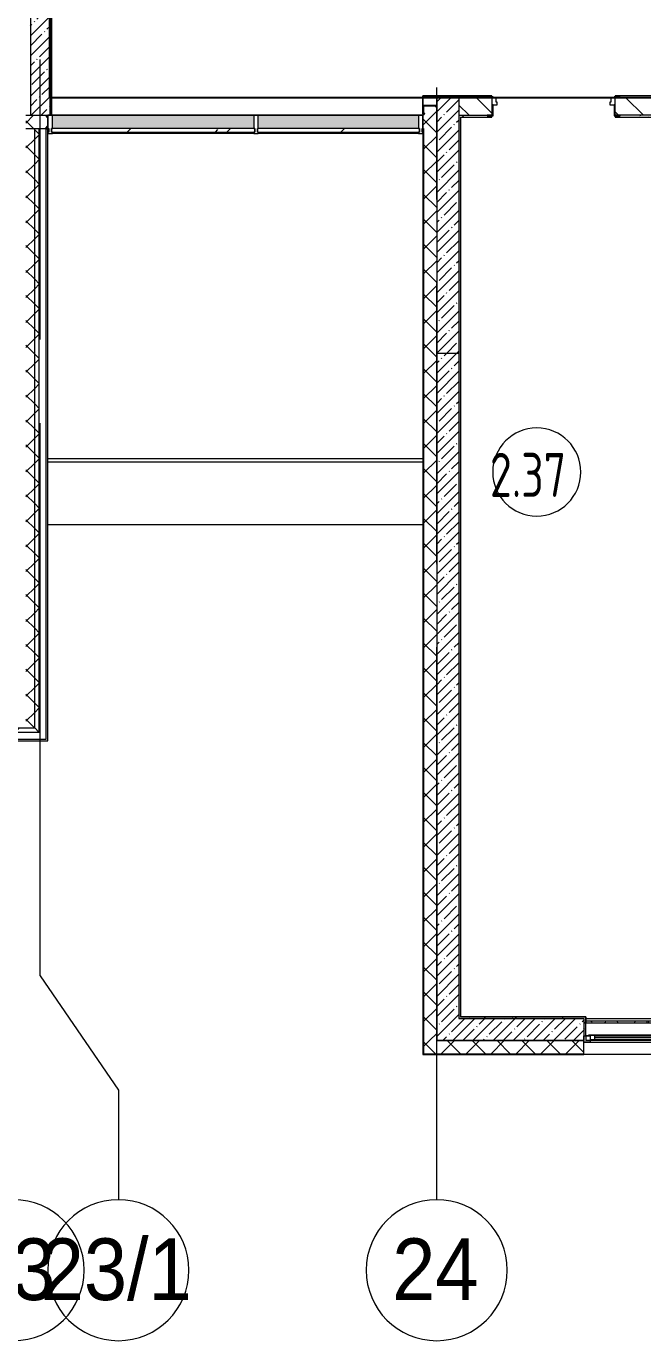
# Model space of a CAD drawing. Header units: millimetres. Extents: x -625 to 415037, y -3642 to 102118.
# Drawn here: x 233476 to 240469, y -3507 to 11409 of the extents above; entities that cross this region are included whole.
import ezdxf

# ---------------------------------------------------------------- set-up
doc = ezdxf.new("R2010")
doc.units = ezdxf.units.MM
doc.linetypes.add('Осевая', pattern=[6350, 1270, -952.5, 3175, -952.5])
doc.layers.add('1) плитка КР3', color=160, linetype='Continuous')
for name, color, linetype, lineweight in [('A-AREA-IDEN', 7, 'Continuous', 9), ('A-GENM', 7, 'Continuous', 9), ('A-GLAZ', 7, 'Continuous', 9), ('A-GLAZ-1', 7, 'Continuous', 5), ('A-GLAZ-CURT', 7, 'Continuous', 9), ('A-GLAZ-CURT-1', 7, 'Continuous', 5), ('A-GLAZ-CURT-2', 7, 'Continuous', 20), ('A-GLAZ-CWMG', 7, 'Continuous', 9), ('A-GLAZ-CWMG-1', 7, 'Continuous', 20), ('A-WALL', 7, 'Continuous', 5), ('I-WALL', 7, 'Continuous', 5), ('Оси', 7, 'Continuous', 9), ('Оси-1', 7, 'Continuous', 20), ('Оси-2', 7, 'Осевая', 9)]:
    doc.layers.add(name, color=color, linetype=linetype, lineweight=lineweight)
for name, color, linetype, lineweight, true_color in [('A-DOOR-1', 7, 'Continuous', 5, 0xc0c0c0), ('A-DOOR-FRAM-1', 7, 'Continuous', 5, 0xc0c0c0), ('A-WALL-1', 9, 'Continuous', 5, 0x808080), ('A-WALL-FNSH-1', 9, 'Continuous', 5, 0x808080)]:
    doc.layers.add(name, color=color, linetype=linetype, lineweight=lineweight, true_color=true_color)
doc.layers.get('A-DOOR-1').off()
doc.styles.add('Arial', font='arial.ttf', dxfattribs={"width": 0.9, "height": 700})
doc.styles.add('СПДС', font='ГОСТ тип А.ttf', dxfattribs={"width": 0.9})
pattern_1 = [(45, (148772.12, -0.94), (-141.42136, 141.42136), []), (135, (148772.12, -0.94), (-141.42136, -141.42136), [])]
pattern_2 = [(45, (148772.12, -0.94), (-114.04925, 114.04925), []), (45, (148886.17, -0.94), (-114.04925, 114.04925), [201.612, -40.322, 6.706, -33.617])]
pattern_3 = [(0, (148772.123, -0.94), (243.84, 60.96), [20.117, -162.763, 20.117, -162.763, -975.36]), (0, (148772.123, -0.94), (243.84, 60.96), [-365.76, 20.117, -345.643, 20.117, -162.763, -426.72]), (0, (148772.123, -0.94), (243.84, 60.96), [-914.4, 20.117, -101.803, 20.117, -284.683]), (120, (148863.563, 29.54), (-174.71291, 180.691634), [20.117, -162.763, 20.117, -162.763, -975.36]), (120, (148863.563, 29.54), (-174.71291, 180.691634), [-365.76, 20.117, -345.643, 20.117, -162.763, -426.72]), (120, (148863.563, 29.54), (-174.71291, 180.691634), [-914.4, 20.117, -101.803, 20.117, -284.683]), (240, (148894.043, 151.46), (-69.12709, -241.651634), [20.117, -162.763, 20.117, -162.763, -975.36]), (240, (148894.043, 151.46), (-69.12709, -241.651634), [-365.76, 20.117, -345.643, 20.117, -162.763, -426.72]), (240, (148894.043, 151.46), (-69.12709, -241.651634), [-914.4, 20.117, -101.803, 20.117, -284.683])]

# ---------------------------------------------------------------- blocks, each defined once
blk = doc.blocks.new('120_Окно_СКБ_1Ст - 120_Окно_СКБ_1Ст 900х2500_h_ с форточкой-V345-Объем проектирования 2 этажа')
at = {"layer": 'A-GLAZ'}
for p, q in [((-450, -127), (-450, -57)), ((-450, -57), (-380, -57)), ((-380, -127), (-450, -127)), ((-380, -127), (-400, -127)), ((-400, -127), (-400, -137)), ((-400, -137), (400, -137)), ((400, -137), (-400, -137)), ((-380, -57), (-380, -127)), ((380, -87), (-380, -87)), ((-380, -87), (-380, -127)), ((-330, -137), (-330, -87)), ((330, -137), (330, -87)), ((380, -127), (380, -57)), ((380, -57), (450, -57)), ((380, -127), (380, -87)), ((450, -127), (380, -127)), ((400, -127), (380, -127)), ((400, -137), (400, -127)), ((450, -57), (450, -127))]:
    blk.add_line(p, q, dxfattribs=at)
at = {"layer": 'A-GLAZ-1'}
for p, q in [((450, -57), (-450, -57)), ((-430, -127), (-400, -127)), ((-330, -107), (330, -107)), ((330, -117), (-330, -117)), ((400, -127), (430, -127))]:
    blk.add_line(p, q, dxfattribs=at)
blk = doc.blocks.new('110_Дверь_СКБ_2Ст - Д-2а_п_ Из коридора на лестницу-32215207-Объем проектирования 2 этажа')
at = {"layer": 'A-DOOR-FRAM-1'}
for p, q in [((-672, 108), (-742, 108)), ((-742, 108), (-742, 100)), ((-742, 100), (-672, 100)), ((-638, 100), (-688, 100)), ((-688, 100), (-688, 20)), ((-688, 20), (-628, 20)), ((-672, 20), (-688, 20)), ((-688, 20), (-688, -100)), ((-672, 100), (-672, 108)), ((-672, -100), (-672, 20)), ((-638, 50), (-638, 100)), ((-628, 50), (-638, 50)), ((-628, 20), (-628, 50)), ((662, 50), (652, 50)), ((652, 50), (652, 20)), ((652, 20), (712, 20)), ((662, 100), (662, 50)), ((712, 100), (662, 100)), ((768, 108), (698, 108)), ((698, 108), (698, 100)), ((698, 100), (768, 100)), ((712, 20), (698, 20)), ((698, 20), (698, -100)), ((712, 20), (712, 100)), ((712, -100), (712, 20)), ((768, 100), (768, 108)), ((-672, -100), (-742, -100)), ((-742, -100), (-742, -108)), ((-742, -108), (-672, -108)), ((-688, -100), (-672, -100)), ((-672, -108), (-672, -100)), ((698, -100), (712, -100)), ((768, -100), (698, -100)), ((698, -100), (698, -108)), ((698, -108), (768, -108)), ((768, -108), (768, -100))]:
    blk.add_line(p, q, dxfattribs=at)
blk = doc.blocks.new('Системная панель - Стекло - 40мм-23946635-Объем проектирования 2 этажа')
at = {"layer": 'A-GLAZ-CURT-1'}
h = blk.add_hatch(dxfattribs=at)
h.set_pattern_fill('FP_201', color=256, style=0, pattern_type=2)
h.set_pattern_definition([(45, (-86342.5, -10010), (-565.6854, 565.6854), [400, -1200]), (45, (-86742.5, -10210), (-565.6854, 565.6854), [1200, -400]), (45, (-85942.5, -10410), (-565.6854, 565.6854), [400, -1200])])
h.paths.add_polyline_path([(-1153, 0), (1153, 0), (1153, 40), (-1153, 40), (-1153, 32)])
at = {"layer": 'A-GLAZ-CURT-2'}
for p, q in [((1153, 40), (-1153, 40)), ((-1153, 40), (-1153, 0)), ((-1153, 0), (1153, 0)), ((1153, 0), (1153, 40))]:
    blk.add_line(p, q, dxfattribs=at)
blk = doc.blocks.new('Системная панель - Стекло - 40мм-23946636-Объем проектирования 2 этажа')
at = {"layer": 'A-GLAZ-CURT-1'}
h = blk.add_hatch(dxfattribs=at)
h.set_pattern_fill('FP_202', color=256, style=0, pattern_type=2)
h.set_pattern_definition([(45, (-88444.25, -10010), (-565.6854, 565.6854), [400, -1200]), (45, (-88844.25, -10210), (-565.6854, 565.6854), [1200, -400]), (45, (-88044.25, -10410), (-565.6854, 565.6854), [400, -1200])])
h.paths.add_polyline_path([(-575, 0), (919, 0), (919, 40), (-919, 40), (-919, 0), (-647, 0)])
at = {"layer": 'A-GLAZ-CURT-2'}
for p, q in [((919, 40), (-919, 40)), ((-919, 40), (-919, 0)), ((-919, 0), (919, 0)), ((919, 0), (919, 40))]:
    blk.add_line(p, q, dxfattribs=at)
blk = doc.blocks.new('Прямоугольный импост - Импост структурный с накладкой - 190мм-23186047-Объем проектирования 2 этажа')
at = {"layer": 'A-GLAZ-CWMG'}
for points in [[(86398, 10250), (87285, 10250), (87285, 10400), (85000, 10400), (85000, 10250), (86338, 10250)], [(86513, 10193), (87285, 10193), (87285, 10210), (85000, 10210), (85000, 10193), (86398, 10193)]]:
    blk.add_hatch(color=256, dxfattribs=at).paths.add_polyline_path(points)
for p, q in [((87285, 10400), (85000, 10400)), ((87285, 10193), (85000, 10193))]:
    blk.add_line(p, q, dxfattribs=at)
blk = doc.blocks.new('Прямоугольный импост - Импост структурный с накладкой - 190мм-23186048-Объем проектирования 2 этажа')
at = {"layer": 'A-GLAZ-CWMG'}
for points in [[(87676, 10250), (88000, 10250), (88000, 10400), (87335, 10400), (87335, 10250), (87598, 10250)], [(88000, 10193), (88000, 10210), (87335, 10210), (87335, 10193), (87667, 10193)]]:
    blk.add_hatch(color=256, dxfattribs=at).paths.add_polyline_path(points)
for p, q in [((88000, 10400), (87335, 10400)), ((88000, 10193), (87335, 10193))]:
    blk.add_line(p, q, dxfattribs=at)
blk = doc.blocks.new('Прямоугольный импост - Импост структурный с накладкой - 190мм-23186049-Объем проектирования 2 этажа')
at = {"layer": 'A-GLAZ-CWMG'}
for points in [[(89008, 10250), (89154, 10250), (89154, 10400), (88000, 10400), (88000, 10250), (88195, 10250)], [(89154, 10193), (89154, 10210), (88000, 10210), (88000, 10193), (89008, 10193)]]:
    blk.add_hatch(color=256, dxfattribs=at).paths.add_polyline_path(points)
for p, q in [((89154, 10400), (88000, 10400)), ((89154, 10193), (88000, 10193))]:
    blk.add_line(p, q, dxfattribs=at)
blk = doc.blocks.new('Прямоугольный импост - Импост структурный с накладкой - 190мм-23946639-Объем проектирования 2 этажа')
at = {"layer": 'A-GLAZ-CWMG-1'}
for p, q in [((-50, 0), (-50, 17)), ((-50, 17), (0, 17)), ((-40, 0), (-50, 0)), ((-40, -40), (-40, 0)), ((0, 0), (-10, 0)), ((-10, 0), (-10, -40)), ((0, 17), (0, 0)), ((-50, -190), (-50, -40)), ((-50, -40), (-40, -40)), ((-10, -40), (0, -40)), ((0, -40), (0, -190)), ((0, -190), (-50, -190))]:
    blk.add_line(p, q, dxfattribs=at)
blk = doc.blocks.new('Прямоугольный импост - Импост структурный с накладкой - 190мм-23946641-Объем проектирования 2 этажа')
at = {"layer": 'A-GLAZ-CWMG-1'}
for p, q in [((0, 17), (-50, 17)), ((-50, 17), (-50, 0)), ((-50, 0), (-40, 0)), ((-40, 0), (-40, -40)), ((-10, -40), (-10, 0)), ((-10, 0), (0, 0)), ((0, 0), (0, 17)), ((-40, -40), (-50, -40)), ((-50, -40), (-50, -190)), ((0, -40), (-10, -40)), ((0, -190), (0, -40)), ((-50, -190), (0, -190))]:
    blk.add_line(p, q, dxfattribs=at)
blk = doc.blocks.new('Прямоугольный импост - Импост структурный с накладкой - 190мм-23946633-Объем проектирования 2 этажа')
at = {"layer": 'A-GLAZ-CWMG-1'}
for p, q in [((-25, 0), (-25, 17)), ((-25, 17), (25, 17)), ((-15, 0), (-25, 0)), ((-15, -40), (-15, 0)), ((25, 0), (15, 0)), ((15, 0), (15, -40)), ((25, 17), (25, 0)), ((-25, -190), (-25, -40)), ((-25, -40), (-15, -40)), ((15, -40), (25, -40)), ((25, -40), (25, -190)), ((25, -190), (-25, -190))]:
    blk.add_line(p, q, dxfattribs=at)
blk = doc.blocks.new('парапет9 - парапет-22867712-Объем проектирования 2 этажа')
at = {"layer": 'A-GENM'}
for p, q in [((89202, 8002), (84950, 8002)), ((89202, 7964), (84950, 7964)), ((84950, 7255), (89202, 7255))]:
    blk.add_line(p, q, dxfattribs=at)
blk = doc.blocks.new('Ось сетки - D8-29747960-Объем проектирования 2 этажа')
at = {"layer": 'Оси-1'}
for start, end in [(360, 180), (180, 360)]:
    blk.add_arc((0, 0), 4, start, end, dxfattribs=at)
blk = doc.blocks.new('Марка_Помещения - Номер-25198446-Объем проектирования 2 этажа')
at = {"layer": 'A-AREA-IDEN'}
for start, end in [(360, 180), (180, 360)]:
    blk.add_arc((0, 0), 2.5, start, end, dxfattribs=at)

msp = doc.modelspace()

# ---------------------------------------------------------------- hatches: boundary and pattern name
at = {"layer": 'A-WALL'}
h = msp.add_hatch(dxfattribs=at)
h.set_pattern_fill('FP_24', color=256, style=0, pattern_type=2)
h.set_pattern_definition(pattern_1)
h.paths.add_polyline_path([(238132, -101), (238132, 10501), (237982, 10501), (237982, -101), (238122, -101)])
h = msp.add_hatch(dxfattribs=at)
h.set_pattern_fill('FP_24', color=256, style=0, pattern_type=2)
h.set_pattern_definition(pattern_1)
h.paths.add_polyline_path([(237979, 10249), (237982, 10249), (237982, 10399), (237976, 10399), (237976, 10249)])
h.paths.add_polyline_path([(233702, 10249), (233722, 10249), (233722, 10399), (233472, 10399), (233472, 10249), (233622, 10249)])
h = msp.add_hatch(dxfattribs=at)
h.set_pattern_fill('FP_24', color=256, style=0, pattern_type=2)
h.set_pattern_definition(pattern_1)
h.paths.add_polyline_path([(233478, 3449), (233572, 3449), (233572, 10249), (233472, 10249), (233472, 3449)])
h = msp.add_hatch(dxfattribs=at)
h.set_pattern_fill('FP_24', color=256, style=0, pattern_type=2)
h.set_pattern_definition(pattern_1)
h.paths.add_polyline_path([(233622, 3399), (233622, 10249), (233572, 10249), (233572, 3399), (233610, 3399)])
h = msp.add_hatch(dxfattribs=at)
h.set_pattern_fill('FP_24', color=256, style=0, pattern_type=2)
h.set_pattern_definition(pattern_1)
h.paths.add_polyline_path([(233481, 3399), (233572, 3399), (233572, 3449), (232892, 3449), (232892, 3399), (233472, 3399)])
h.paths.add_polyline_path([(230192, 3399), (230192, 3449), (228852, 3449), (228852, 3399), (229622, 3399)])
h.paths.add_polyline_path([(227952, 3399), (227952, 3449), (226752, 3449), (226752, 3399), (227662, 3399)])
h.paths.add_polyline_path([(224652, 3399), (225852, 3399), (225852, 3449), (224472, 3449), (224472, 3399), (224625, 3399)])
h = msp.add_hatch(dxfattribs=at)
h.set_pattern_fill('FP_24', color=256, style=0, pattern_type=2)
h.set_pattern_definition(pattern_1)
h.paths.add_polyline_path([(273849, -251), (273852, -251), (273852, -101), (272502, -101), (272502, -251), (273704, -251)])
h.paths.add_polyline_path([(269902, -251), (269902, -101), (269002, -101), (269002, -251), (269782, -251)])
h.paths.add_polyline_path([(270802, -251), (271602, -251), (271602, -101), (270802, -101)])
h.paths.add_polyline_path([(268102, -251), (268102, -101), (266702, -101), (266702, -251), (267930, -251)])
h.paths.add_polyline_path([(262202, -251), (262452, -251), (262452, -101), (261302, -101), (261302, -251), (261631, -251)])
h.paths.add_polyline_path([(263352, -251), (264402, -251), (264402, -101), (263352, -101)])
h.paths.add_polyline_path([(256572, -251), (256802, -251), (256802, -101), (255902, -101), (255902, -251)])
h.paths.add_polyline_path([(257702, -251), (259002, -251), (259002, -101), (257702, -101)])
h.paths.add_polyline_path([(253602, -251), (253602, -101), (252552, -101), (252552, -251), (252958, -251)])
h.paths.add_polyline_path([(251652, -251), (251652, -101), (249602, -101), (249602, -251), (251512, -251)])
h.paths.add_polyline_path([(248622, -251), (248702, -251), (248702, -101), (244452, -101), (244452, -251), (247899, -251)])
h.paths.add_polyline_path([(242840, -251), (243552, -251), (243552, -101), (242402, -101), (242402, -251)])
h.paths.add_polyline_path([(241502, -251), (241502, -101), (240702, -101), (240702, -251), (241394, -251)])
h.paths.add_polyline_path([(239802, -251), (239802, -101), (237982, -101), (237982, -251), (239226, -251)])
at = {"layer": 'I-WALL'}
h = msp.add_hatch(dxfattribs=at)
h.set_pattern_fill('FP_1', color=256, style=0, pattern_type=2)
h.set_pattern_definition(pattern_2)
h.paths.add_polyline_path([(233522, 10399), (233742, 10399), (233742, 16079), (233522, 16079), (233522, 10416)])
h = msp.add_hatch(dxfattribs=at)
h.set_pattern_fill('FP_191', color=256, style=0, pattern_type=2)
h.set_pattern_definition(pattern_3)
h.paths.add_polyline_path([(233762, 10399), (233762, 13389), (233742, 13389), (233742, 10399)])
h = msp.add_hatch(dxfattribs=at)
h.set_pattern_fill('FP_191', color=256, style=0, pattern_type=2)
h.set_pattern_definition(pattern_3)
h.paths.add_polyline_path([(246171, 10599), (246170, 10619), (242232, 10619), (242232, 10607), (242262, 10607), (242262, 10599), (246170, 10599)])
h.paths.add_polyline_path([(240802, 10599), (241252, 10599), (241252, 10607), (241282, 10607), (241282, 10619), (240157, 10619), (240157, 10607), (240212, 10607), (240212, 10599), (240722, 10599)])
h.paths.add_polyline_path([(238503, 10599), (238702, 10599), (238702, 10607), (238757, 10607), (238757, 10619), (238158, 10617), (238382, 10599)])
h.paths.add_polyline_path([(238122, 10599), (238132, 10599), (238132, 10619), (237996, 10619), (237996, 10599)])
h = msp.add_hatch(dxfattribs=at)
h.set_pattern_fill('FP_1', color=256, style=0, pattern_type=2)
h.set_pattern_definition(pattern_2)
h.paths.add_polyline_path([(238132, 7699), (238382, 7699), (238382, 10599), (238132, 10619), (238132, 7869)])
h = msp.add_hatch(dxfattribs=at)
h.set_pattern_fill('FP_23', color=256, style=0, pattern_type=2)
h.set_pattern_definition([(135, (148772.12, -0.94), (-141.42136, -141.42136), [])])
h.paths.add_polyline_path([(242972, 10399), (242982, 10400), (242982, 10599), (242232, 10599), (242232, 10399), (242840, 10399)])
h.paths.add_polyline_path([(241282, 10399), (241282, 10599), (240157, 10599), (240157, 10399), (241252, 10399)])
h.paths.add_polyline_path([(238702, 10399), (238757, 10399), (238757, 10599), (238382, 10599), (238384, 10399), (238503, 10399)])
h = msp.add_hatch(dxfattribs=at)
h.set_pattern_fill('FP_191', color=256, style=0, pattern_type=2)
h.set_pattern_definition(pattern_3)
h.paths.add_polyline_path([(238731, 10379), (238757, 10379), (238757, 10391), (238702, 10391), (238702, 10399), (238382, 10399), (238382, 10379), (238702, 10379)])
h.paths.add_polyline_path([(240702, 10379), (240722, 10379), (240722, 10399), (240212, 10397), (240212, 10391), (240157, 10391), (240157, 10379), (240671, 10379)])
h = msp.add_hatch(dxfattribs=at)
h.set_pattern_fill('FP_191', color=256, style=0, pattern_type=2)
h.set_pattern_definition(pattern_3)
h.paths.add_polyline_path([(238382, 149), (238402, 149), (238402, 10378), (238382, 10378), (238382, 153)])
h = msp.add_hatch(dxfattribs=at)
h.set_pattern_fill('FP_1', color=256, style=0, pattern_type=2)
h.set_pattern_definition(pattern_2)
h.paths.add_polyline_path([(238382, 149), (238382, 7699), (238132, 7699), (238132, 149), (238257, 149)])
h = msp.add_hatch(dxfattribs=at)
h.set_pattern_fill('FP_191', color=256, style=0, pattern_type=2)
h.set_pattern_definition(pattern_3)
h.paths.add_polyline_path([(239802, 149), (239802, 169), (238403, 169), (238402, 149), (239226, 149)])
h = msp.add_hatch(dxfattribs=at)
h.set_pattern_fill('FP_1', color=256, style=0, pattern_type=2)
h.set_pattern_definition(pattern_2)
h.paths.add_polyline_path([(238732, -101), (239802, -101), (239802, 149), (238132, 149), (238132, -101), (238382, -101)])
h = msp.add_hatch(dxfattribs=at)
h.set_pattern_fill('FP_191', color=256, style=0, pattern_type=2)
h.set_pattern_definition(pattern_3)
h.paths.add_polyline_path([(239822, -49), (239822, 99), (239802, 98), (239802, -49)])
h = msp.add_hatch(dxfattribs=at)
h.set_pattern_fill('FP_191', color=256, style=0, pattern_type=2)
h.set_pattern_definition(pattern_3)
h.paths.add_polyline_path([(239822, 99), (240702, 99), (240720, 119), (239822, 119)])

# ---------------------------------------------------------------- linework, layer by layer
at = {"layer": '1) плитка КР3'}
msp.add_lwpolyline([(233742, 13389), (269982, 13389), (269982, 10599), (233742, 10599)], close=True, dxfattribs=at)
at = {"layer": 'A-WALL'}
for p, q in [((238382, 10599), (238702, 10599)), ((238132, 10504), (237979, 10504)), ((237979, 10504), (237979, 10399)), ((237982, 10501), (237982, 10399)), ((238132, 10501), (237982, 10501)), ((237974, 10399), (237982, 10399)), ((238382, 10399), (238702, 10399)), ((238402, 10379), (238757, 10379)), ((238402, 10379), (238402, 169)), ((240157, 10379), (240702, 10379)), ((241252, 10399), (240212, 10399)), ((233472, 10249), (233722, 10249)), ((233572, 3449), (233572, 10249)), ((233622, 3399), (233622, 10249)), ((233702, 3319), (233702, 10249)), ((233702, 10246), (233722, 10246)), ((233732, 10241), (233702, 10241)), ((237974, 10241), (237966, 10241)), ((237974, 10249), (237982, 10249)), ((237974, 10246), (237979, 10246)), ((237979, 10246), (237979, -254)), ((237982, 10249), (237982, -251)), ((232892, 3449), (233572, 3449)), ((232892, 3399), (233622, 3399)), ((232892, 3319), (233702, 3319)), ((238382, 149), (239802, 149)), ((239822, -101), (239822, -101)), ((237979, -254), (239802, -254)), ((237982, -251), (239802, -251)), ((240702, -259), (239802, -259))]:
    msp.add_line(p, q, dxfattribs=at)
at = {"layer": 'A-WALL-1'}
for p, q in [((233522, 16099), (233522, 10399)), ((233742, 13389), (233742, 10399)), ((237996, 10619), (237996, 10599)), ((237996, 10599), (238382, 10599)), ((238382, 10619), (238132, 10619)), ((238132, 10619), (238132, -101)), ((238382, 10619), (238382, 149)), ((238757, 10607), (238757, 10619)), ((241282, 10619), (240157, 10619)), ((240157, 10619), (240157, 10607)), ((233472, 10399), (233762, 10399)), ((233722, 10249), (233722, 10399)), ((237996, 10419), (237976, 10419)), ((237976, 10416), (237996, 10416)), ((237996, 10416), (237996, 10419)), ((238757, 10379), (238757, 10391)), ((240157, 10391), (240157, 10379)), ((238132, 7699), (238382, 7699)), ((238403, 169), (238402, 169)), ((239802, 149), (239802, -101)), ((239802, 99), (240702, 99)), ((239822, 99), (239802, 99)), ((239802, 99), (239802, -49)), ((240722, 119), (239822, 119)), ((239822, -49), (239822, 99)), ((239802, -101), (238132, -101)), ((238132, -101), (239802, -101)), ((239802, -49), (239822, -49)), ((239802, -251), (239802, -101))]:
    msp.add_line(p, q, dxfattribs=at)
at = {"layer": 'A-WALL-FNSH-1'}
for p, q in [((233762, 13398), (233762, 10399)), ((233763, 10399), (233763, 13398)), ((238757, 10620), (237975, 10620)), ((237975, 10620), (237975, 10416)), ((237976, 10619), (238757, 10619)), ((237976, 10416), (237976, 10619)), ((238757, 10619), (238757, 10620)), ((241282, 10620), (240157, 10620)), ((240157, 10620), (240157, 10619)), ((238132, 10509), (237974, 10509)), ((237974, 10509), (237974, -259)), ((233762, 10399), (233763, 10399)), ((237975, 10416), (237976, 10416)), ((238403, 10378), (238757, 10378)), ((238403, 10378), (238403, 169)), ((238757, 10378), (238757, 10379)), ((240157, 10379), (240157, 10378)), ((240157, 10378), (240701, 10378)), ((233722, 3299), (233722, 10249)), ((232892, 3299), (233722, 3299)), ((239823, 170), (238403, 170)), ((238403, 169), (239822, 169)), ((239822, 169), (239822, 99)), ((239823, 120), (239823, 170)), ((239823, 99), (239822, 99)), ((240701, 120), (239823, 120)), ((239823, 99), (239823, 119)), ((239823, -49), (239823, 99)), ((239822, -49), (239823, -49)), ((237974, -259), (239802, -259)), ((239802, -259), (239802, -251))]:
    msp.add_line(p, q, dxfattribs=at)
at = {"layer": 'I-WALL'}
for p, q in [((233762, 10400), (237974, 10400)), ((239823, 149), (240701, 149)), ((239822, -49), (239822, -101)), ((240702, -101), (239822, -101))]:
    msp.add_line(p, q, dxfattribs=at)
at = {"layer": 'Оси'}
for p, q in [((233632, 633), (233632, 5633)), ((238132, -1907), (238132, 3093)), ((233632, 633), (234521, -664)), ((234521, -664), (234521, -1907))]:
    msp.add_line(p, q, dxfattribs=at)
at = {"layer": 'Оси-2'}
for p, q in [((233632, 5634), (233632, 16915)), ((233632, 5633), (233632, 16914)), ((238132, 3094), (238132, 16915)), ((238132, 3093), (238132, 16914))]:
    msp.add_line(p, q, dxfattribs=at)

# ---------------------------------------------------------------- block references
at = {"layer": 'A-AREA-IDEN', "xscale": 199.9999999999999, "yscale": 199.9999999999999, "zscale": 199.9999999999999}
msp.add_blockref('Марка_Помещения - Номер-25198446-Объем проектирования 2 этажа', (239267, 6351), dxfattribs=at)
at = {"layer": 'A-DOOR-1'}
msp.add_blockref('110_Дверь_СКБ_2Ст - Д-2а_п_ Из коридора на лестницу-32215207-Объем проектирования 2 этажа', (239445, 10499), dxfattribs=at)
at = {"layer": 'A-GENM'}
msp.add_blockref('парапет9 - парапет-22867712-Объем проектирования 2 этажа', (148772, -1501), dxfattribs=at)
at = {"layer": 'A-GLAZ', "color": 3, "rotation": 180}
msp.add_blockref('120_Окно_СКБ_1Ст - 120_Окно_СКБ_1Ст 900х2500_h_ с форточкой-V345-Объем проектирования 2 этажа', (240252, -176), dxfattribs=at)
at = {"layer": 'A-GLAZ-CURT'}
for name, p in [('Системная панель - Стекло - 40мм-23946635-Объем проектирования 2 этажа', (234915, 10209)), ('Системная панель - Стекло - 40мм-23946636-Объем проектирования 2 этажа', (237016, 10209))]:
    msp.add_blockref(name, p, dxfattribs=at)
at = {"layer": 'A-GLAZ-CWMG', "rotation": 180}
msp.add_blockref('Прямоугольный импост - Импост структурный с накладкой - 190мм-23946641-Объем проектирования 2 этажа', (233722, 10209), dxfattribs=at)
at = {"layer": 'A-GLAZ-CWMG'}
for name in ['Прямоугольный импост - Импост структурный с накладкой - 190мм-23186047-Объем проектирования 2 этажа', 'Прямоугольный импост - Импост структурный с накладкой - 190мм-23186048-Объем проектирования 2 этажа', 'Прямоугольный импост - Импост структурный с накладкой - 190мм-23186049-Объем проектирования 2 этажа']:
    msp.add_blockref(name, (148772, -1), dxfattribs=at)
at = {"layer": 'A-GLAZ-CWMG', "extrusion": (0, 0, -1), "rotation": 180}
for name, p in [('Прямоугольный импост - Импост структурный с накладкой - 190мм-23946633-Объем проектирования 2 этажа', (-236082, 10209)), ('Прямоугольный импост - Импост структурный с накладкой - 190мм-23946639-Объем проектирования 2 этажа', (-237976, 10209))]:
    msp.add_blockref(name, p, dxfattribs=at)
at = {"layer": 'Оси-1', "xscale": 199.9999999999999, "yscale": 199.9999999999999, "zscale": 199.9999999999999}
for p in [(233332, -2707), (234521, -2707), (238132, -2707)]:
    msp.add_blockref('Ось сетки - D8-29747960-Объем проектирования 2 этажа', p, dxfattribs=at)

# ---------------------------------------------------------------- texts
at = {"layer": 'A-AREA-IDEN', "insert": (238736, 6568), "char_height": 500, "width": 1327.59, "attachment_point": 1, "style": 'СПДС'}
msp.add_mtext('2.37', dxfattribs=at)
at = {"layer": 'Оси', "char_height": 700, "attachment_point": 1, "style": 'Arial'}
for s, insert, width in [('23', (232827, -2346), 1212.15), ('23/1', (233640, -2346), 2121.27), ('24', (237627, -2346), 1212.15)]:
    msp.add_mtext(s, dxfattribs=dict(at, insert=insert, width=width))

doc.saveas('drawing.dxf')
